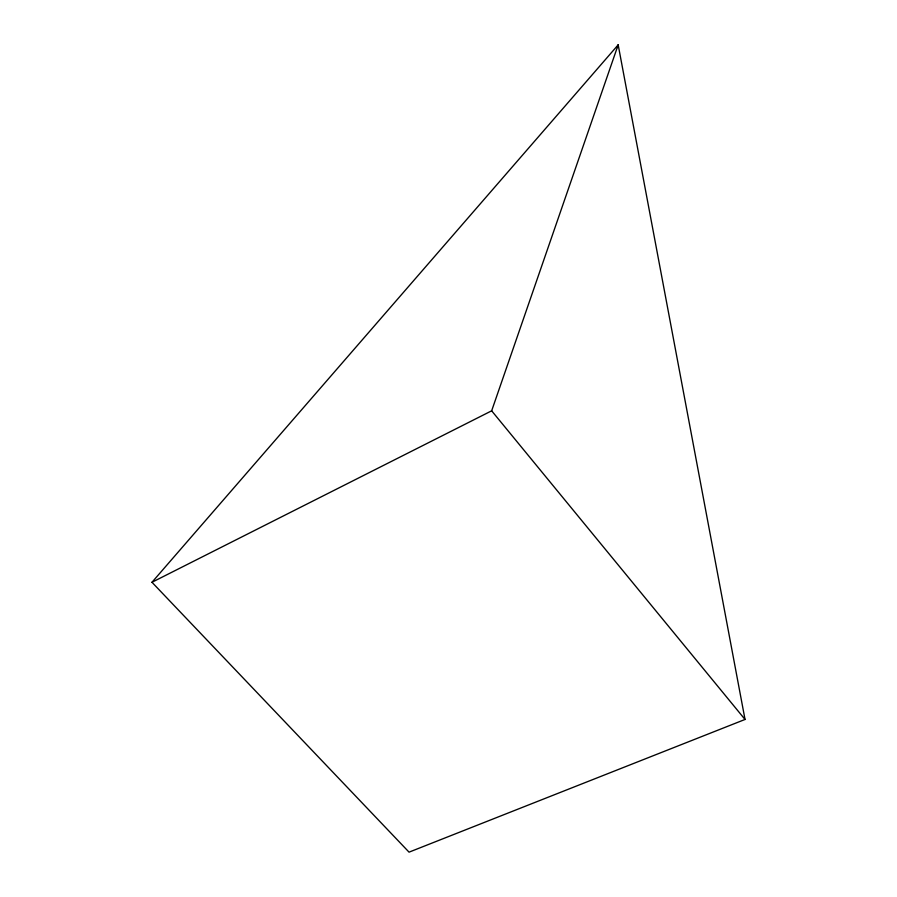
<?xml version="1.0" encoding="UTF-8"?>
<svg xmlns="http://www.w3.org/2000/svg" width="897" height="897" viewBox="0 0 897 897"><rect width="100%" height="100%" fill="white"/><g stroke="black" fill="none" stroke-linecap="round" stroke-linejoin="round"><path stroke-width="1.35" d="M617.484 47.563L618.179 44.85L151.974 582.276L409.054 852.15L745.026 719.461L618.179 44.85L491.657 410.815L151.974 582.276M491.657 410.815L745.026 719.461"/></g></svg>
